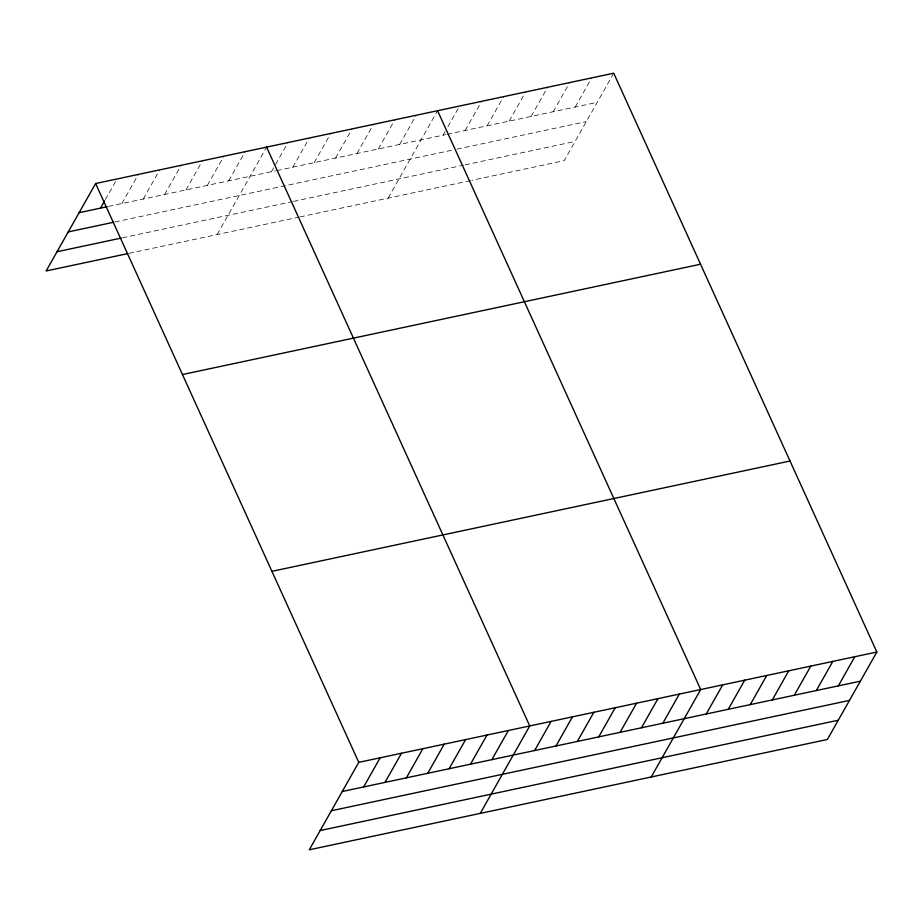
<?xml version="1.0" encoding="UTF-8"?>
<svg xmlns="http://www.w3.org/2000/svg" width="923" height="923" viewBox="0 0 923 923"><rect width="100%" height="100%" fill="white"/><g stroke="black" fill="none" stroke-linecap="round" stroke-linejoin="round"><path stroke-width="0.69" stroke-dasharray="4.62 3.46" d="M105.314 199.633L115.617 181.416M121.871 203.579L138.369 174.435M143.25 199.033L159.737 169.878M164.617 194.476L181.104 165.332M185.984 189.93L202.483 160.775M207.363 185.373L223.851 156.229M228.731 180.827L245.218 151.672M217.124 234.569L266.597 147.126M271.466 171.724L274.904 165.655M275.596 164.432L287.964 142.58M292.845 167.167L309.332 138.023M314.212 162.621L330.699 133.477M335.58 158.075L352.078 128.92M356.959 153.518L373.446 124.374M378.326 148.972L394.813 119.817M399.694 144.415L416.192 115.271M388.087 198.157L437.56 110.714M443.086 135.173L445.151 131.539M447.897 126.682L459.585 106.03M465.111 130.489L481.598 101.345M487.125 125.805L503.612 96.65M509.15 121.109L525.637 91.965M531.163 116.425L547.651 87.27M553.177 111.729L569.676 82.585M575.202 107.045L591.689 77.901M613.714 73.205L564.241 160.648L472.034 180.285M108.522 206.417L275.481 170.87M276.819 170.582L445.844 134.596M447.217 134.297L597.216 102.361M114.994 221.958L454.22 149.722M456.977 149.145L586.336 121.594M122.482 237.799L292.118 201.676M293.456 201.399L463.658 165.148M465.03 164.859L575.121 141.415M128.966 253.34L298.602 217.217M299.929 216.928L470.661 180.573"/><path stroke-width="1.38" d="M876.85 652.03L358.759 762.352L309.286 849.795L827.377 739.473L876.85 652.03L613.714 73.205L95.623 183.527L46.15 270.97L127.628 253.629M100.503 208.125L104.622 200.845M363.639 786.95L380.138 757.795M385.006 782.392L401.505 753.249M406.385 777.847L422.872 748.691M427.753 773.289L444.24 744.146M449.12 768.744L465.619 739.6M470.499 764.198L486.986 735.043M491.867 759.641L508.354 730.497M480.26 813.382L529.733 725.94L266.597 147.126M534.613 750.537L551.1 721.394M555.981 745.992L572.468 716.836M577.348 741.434L593.847 712.291M598.727 736.889L615.214 707.745M620.094 732.331L636.582 703.188M641.462 727.785L657.961 698.642M662.841 723.24L679.328 694.084M651.223 776.981L700.695 689.539L437.56 110.714M706.222 713.998L722.721 684.843M728.247 709.302L744.734 680.159M750.261 704.618L766.759 675.474M772.286 699.934L788.773 670.779M794.299 695.238L810.798 666.094M816.324 690.554L832.811 661.399M838.338 685.858L854.836 656.715M79.136 212.682L107.183 206.706M68.244 231.915L113.656 222.247M57.03 251.737L121.144 238.088M182.454 374.542L700.545 264.22M271.927 571.337L790.019 461.015M342.271 791.496L860.363 681.174M331.392 810.74L849.472 700.407M320.177 830.55L838.257 720.228M95.623 183.527L358.759 762.352"/></g></svg>
